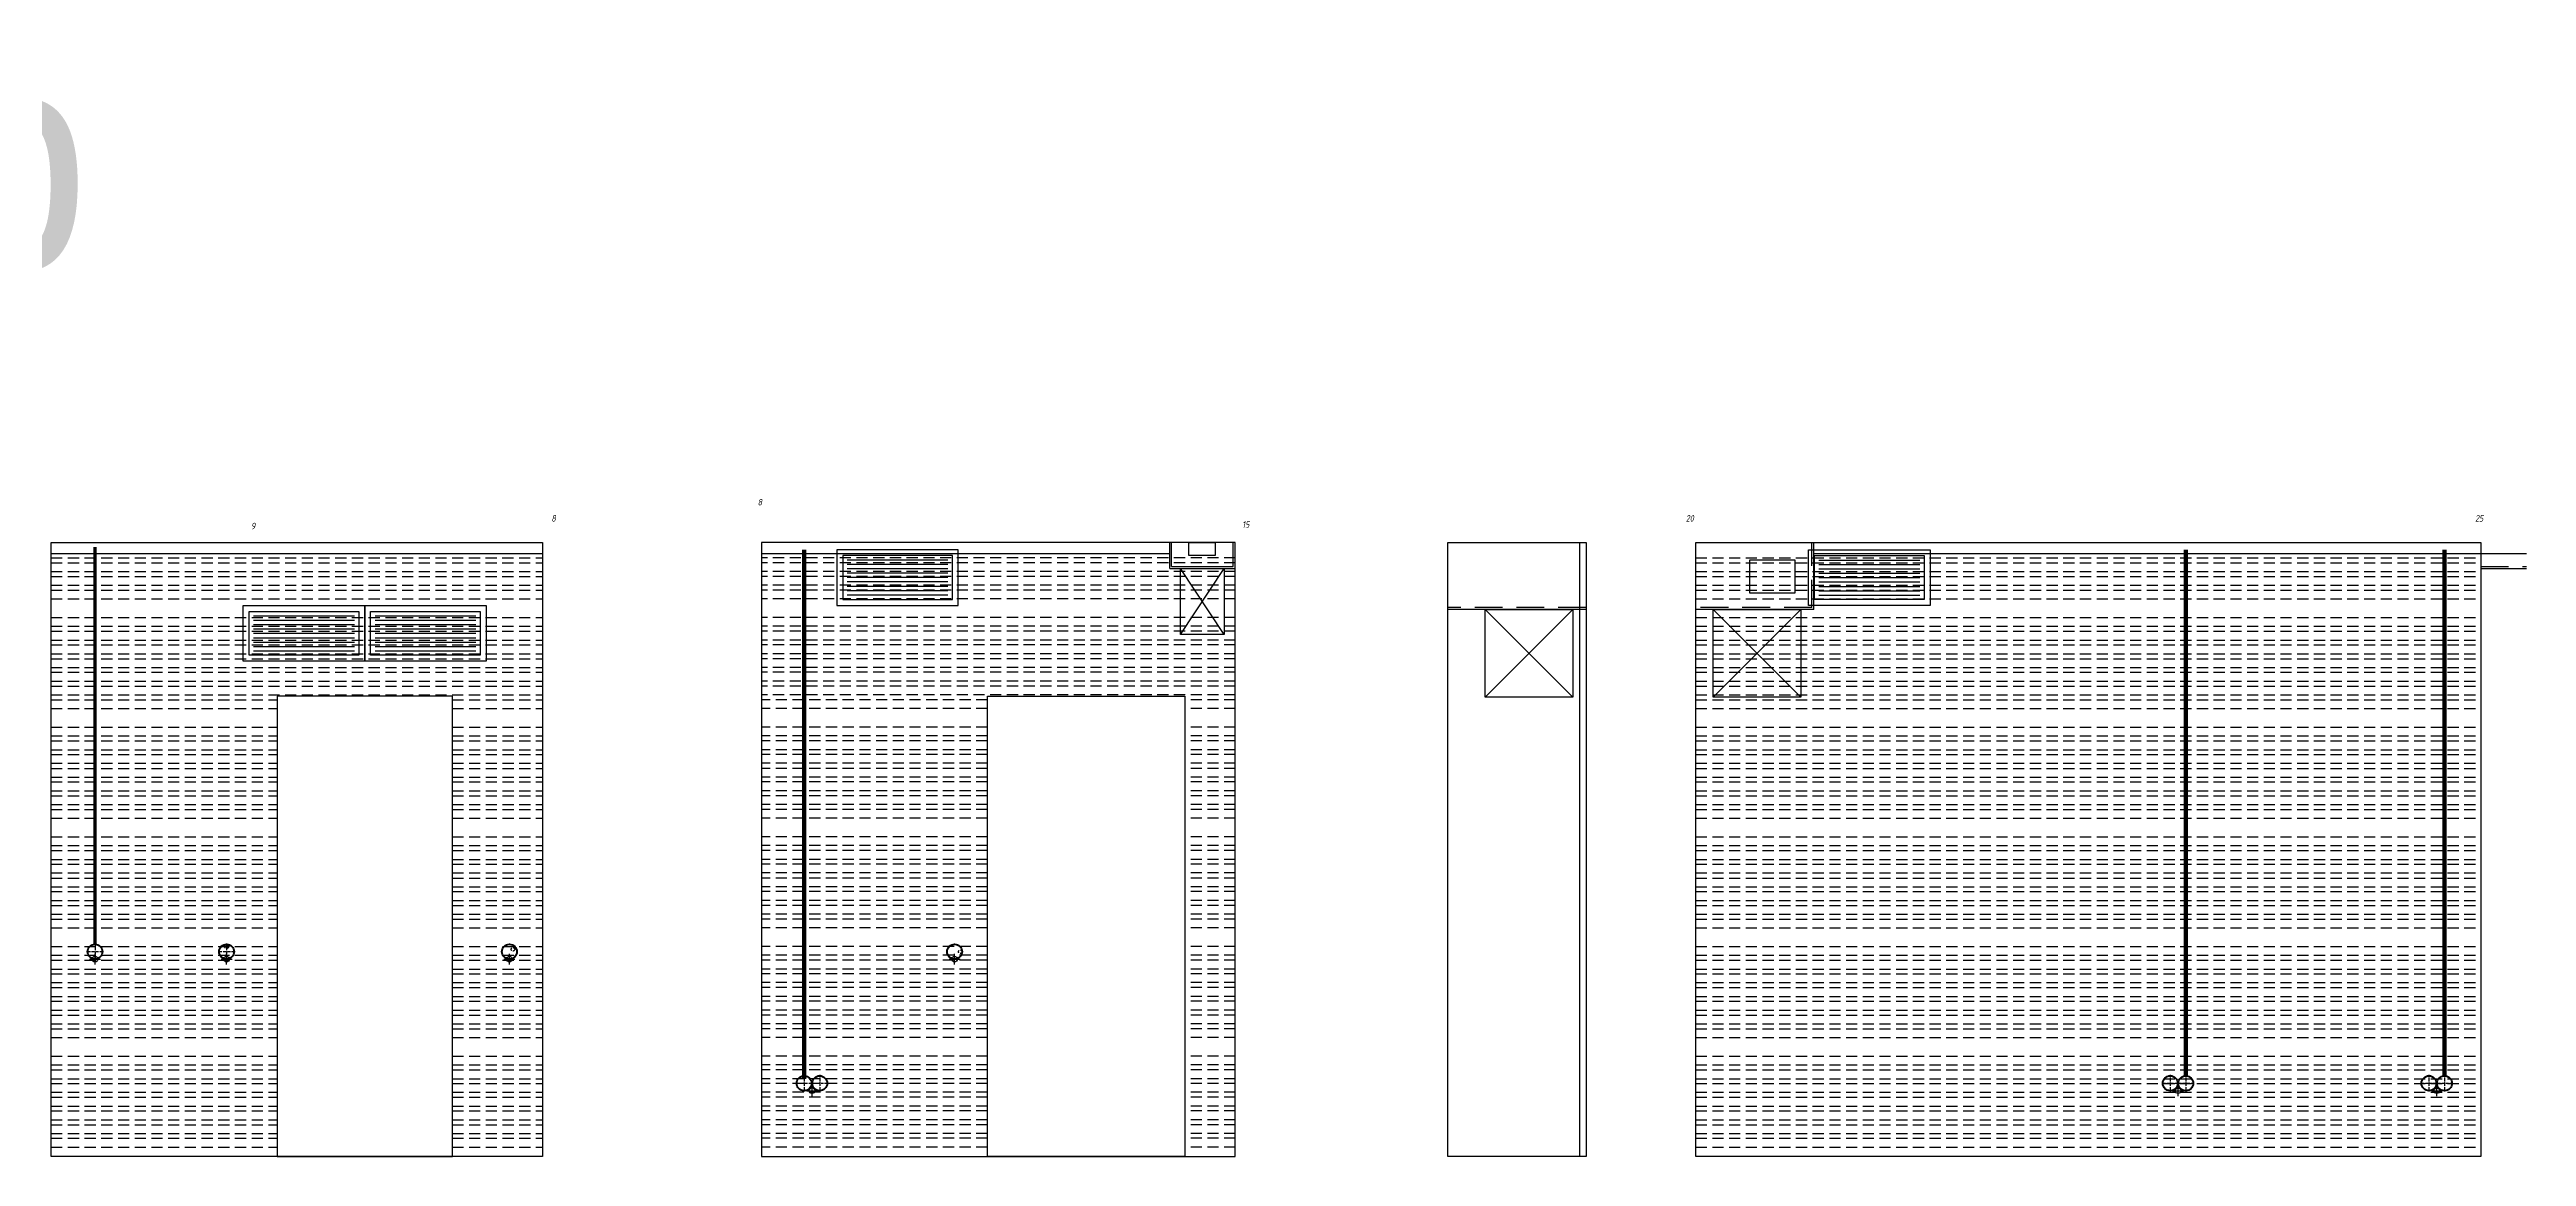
# Model space of a CAD drawing. Header units: millimetres. Extents: x -36531 to 56557, y -58468 to 154.
# Drawn here: x -1094 to 10202, y -44400 to -39352 of the extents above; entities that cross this region are included whole.
import ezdxf
from ezdxf.enums import TextEntityAlignment as Align

# ---------------------------------------------------------------- set-up
doc = ezdxf.new("R2010")
doc.units = ezdxf.units.MM
doc.header["$PDMODE"] = 34
doc.header["$PDSIZE"] = 25
doc.linetypes.add('ACAD_ISO10W100', pattern=[18.5, 12, -3, 0.5, -3])
doc.linetypes.add('DASHED', pattern=[19.05, 12.7, -6.35])
for name, color, linetype in [('01 Черновое', 7, 'Continuous'), ('02 ОВиК', 7, 'Continuous'), ('02 ЭОМ и СС', 7, 'Continuous'), ('03 Потолок', 7, 'Continuous'), ('04 Лючки', 7, 'Continuous'), ('10 Перегородки', 7, 'Continuous'), ('11 Привязка размеры', 7, 'Continuous')]:
    doc.layers.add(name, color=color, linetype=linetype)
doc.layers.add('100 noprint', color=1, linetype='Continuous', plot=False)
doc.styles.get("Standard").update_dxf_attribs({"font": 'Ubuntu-R.ttf'})
doc.styles.add('ГОСТ-ISOCPEUR', font='isocpeui.ttf', dxfattribs={"width": 0.8})

# ---------------------------------------------------------------- blocks, each defined once
blk = doc.blocks.new('АП 500х200')
at = {"color": 0, "lineweight": -2}
for p, q in [((-507, 207), (-47, 207)), ((-507, 187), (-47, 187)), ((-507, 167), (-47, 167)), ((-507, 147), (-47, 147)), ((-507, 127), (-47, 127)), ((-507, 107), (-47, 107)), ((-507, 87), (-47, 87)), ((-507, 67), (-47, 67)), ((-507, 47), (-47, 47))]:
    blk.add_line(p, q, dxfattribs=at)
for points in [[(-554, 0), (-554, 254), (0, 254), (0, 0)], [(-527, 27), (-527, 227), (-27, 227), (-27, 27)]]:
    blk.add_lwpolyline(points, close=True, dxfattribs=at)

msp = doc.modelspace()

# ---------------------------------------------------------------- linework, layer by layer
at = {"layer": '01 Черновое'}
for points in [[(-1087, -44400), (-1087, -41600), (1153, -41600), (1153, -44400)], [(4313, -44400), (4313, -41600), (2153, -41600), (2153, -44400)], [(5283, -44400), (5283, -41600), (5913, -41600), (5913, -44400)], [(6413, -44400), (6413, -41600), (9993, -41600), (9993, -44400)], [(-57, -42300), (-57, -44400), (743, -44400), (743, -42300)], [(4083, -42300), (4083, -44400), (3183, -44400), (3183, -42300)]]:
    msp.add_lwpolyline(points, close=True, dxfattribs=at)
at = {"layer": '02 ОВиК', "linetype": 'Continuous', "lineweight": -2, "flags": 128}
msp.add_lwpolyline([(4101, -41660), (4101, -41600), (4221, -41600), (4221, -41660)], close=True, dxfattribs=at)
at = {"layer": '02 ОВиК', "color": 5, "flags": 128}
msp.add_lwpolyline([(6659, -41680), (6659, -41830), (6866, -41830), (6866, -41680)], close=True, dxfattribs=at)
at = {"layer": '02 ЭОМ и СС', "color": 3, "flags": 128}
msp.add_lwpolyline([(-887, -43432, 16, 16, 0), (-887, -41621, 16, 16, 0)], format="xyseb", dxfattribs=at)
at = {"layer": '02 ЭОМ и СС', "color": 1, "flags": 128}
for points in [[(2347, -44046, 20, 20, 0), (2347, -41633, 20, 20, 0)], [(8648, -44032, 20, 20, 0), (8648, -41633, 20, 20, 0)], [(9828, -44032, 20, 20, 0), (9828, -41633, 20, 20, 0)]]:
    msp.add_lwpolyline(points, format="xyseb", dxfattribs=at)
at = {"layer": '02 ЭОМ и СС', "color": 3, "lineweight": 40}
for centre in [(-887, -43466), (-287, -43466), (1003, -43466), (3033, -43466)]:
    msp.add_circle(centre, 34, dxfattribs=at)
at = {"layer": '02 ЭОМ и СС', "color": 3, "linetype": 'DASHED'}
for centre in [(-287, -43444), (1019, -43455), (3059, -43466)]:
    msp.add_circle(centre, 8, dxfattribs=at)
at = {"layer": '02 ЭОМ и СС', "color": 1, "lineweight": 40}
for centre in [(2347, -44066), (2418, -44066), (8577, -44066), (8648, -44066), (9757, -44066), (9828, -44066)]:
    msp.add_circle(centre, 34, dxfattribs=at)
at = {"layer": '03 Потолок', "color": 1, "ltscale": 5}
for p, q in [((-1087, -41650), (1153, -41650)), ((2153, -41650), (4014, -41650)), ((6952, -41650), (10202, -41650))]:
    msp.add_line(p, q, dxfattribs=at)
at = {"layer": '03 Потолок', "color": 1, "lineweight": -2}
for p, q in [((4014, -41719), (4014, -41600)), ((4023, -41710), (4023, -41600)), ((4303, -41710), (4303, -41600)), ((4313, -41719), (4313, -41600)), ((6952, -41906), (6952, -41600)), ((4014, -41719), (4313, -41719)), ((4023, -41710), (4303, -41710)), ((5913, -41906), (5283, -41906)), ((6952, -41906), (6413, -41906))]:
    msp.add_line(p, q, dxfattribs=at)
at = {"layer": '03 Потолок', "color": 1, "linetype": 'DASHED', "ltscale": 10}
for p, q in [((6943, -41897), (6943, -41600)), ((9993, -41710), (10202, -41710)), ((5913, -41897), (5283, -41897)), ((6943, -41897), (6413, -41897))]:
    msp.add_line(p, q, dxfattribs=at)
at = {"layer": '03 Потолок', "color": 1, "ltscale": 10}
msp.add_line((9993, -41719), (10202, -41719), dxfattribs=at)
at = {"layer": '04 Лючки', "color": 2, "lineweight": -2}
for p, q in [((4263, -42019), (4063, -41719)), ((4063, -42019), (4263, -41719)), ((5853, -42306), (5453, -41906)), ((5853, -41906), (5453, -42306)), ((6893, -41906), (6493, -42306)), ((6493, -41906), (6893, -42306))]:
    msp.add_line(p, q, dxfattribs=at)
for points in [[(4263, -41719), (4263, -42019), (4063, -42019), (4063, -41719)], [(5453, -41906), (5853, -41906), (5853, -42306), (5453, -42306)], [(6493, -42306), (6493, -41906), (6893, -41906), (6893, -42306)]]:
    msp.add_lwpolyline(points, close=True, dxfattribs=at)
at = {"layer": '10 Перегородки', "color": 74, "linetype": 'Continuous', "ltscale": 10}
msp.add_line((5883, -41600), (5883, -44400), dxfattribs=at)
at = {"layer": '100 noprint', "linetype": 'DASHED', "ltscale": 4}
for p, q in [((-1087, -41670), (1153, -41670)), ((4313, -41670), (2153, -41670)), ((6413, -41670), (9993, -41670)), ((-1087, -41692), (1153, -41692)), ((-1087, -41732), (1153, -41732)), ((-1087, -41755), (1153, -41755)), ((-1087, -41795), (1153, -41795)), ((4313, -41692), (2153, -41692)), ((4313, -41732), (2153, -41732)), ((4313, -41755), (2153, -41755)), ((4313, -41795), (2153, -41795)), ((6413, -41692), (9993, -41692)), ((6413, -41732), (9993, -41732)), ((6413, -41755), (9993, -41755)), ((6413, -41795), (9993, -41795)), ((-1087, -41817), (1153, -41817)), ((-1087, -41857), (1153, -41857)), ((4313, -41817), (2153, -41817)), ((4313, -41857), (2153, -41857)), ((6413, -41817), (9993, -41817)), ((6413, -41857), (9993, -41857)), ((-1087, -41942), (1153, -41942)), ((-1087, -41982), (1153, -41982)), ((-1087, -42005), (1153, -42005)), ((4313, -41942), (2153, -41942)), ((4313, -41982), (2153, -41982)), ((4313, -42005), (2153, -42005)), ((6413, -41942), (9993, -41942)), ((6413, -41982), (9993, -41982)), ((6413, -42005), (9993, -42005)), ((-1087, -42045), (1153, -42045)), ((-1087, -42067), (1153, -42067)), ((-1087, -42107), (1153, -42107)), ((-1087, -42130), (1153, -42130)), ((4313, -42045), (2153, -42045)), ((4313, -42067), (2153, -42067)), ((4313, -42107), (2153, -42107)), ((4313, -42130), (2153, -42130)), ((6413, -42045), (9993, -42045)), ((6413, -42067), (9993, -42067)), ((6413, -42107), (9993, -42107)), ((6413, -42130), (9993, -42130)), ((-1087, -42170), (1153, -42170)), ((-1087, -42192), (1153, -42192)), ((-1087, -42232), (1153, -42232)), ((4313, -42170), (2153, -42170)), ((4313, -42192), (2153, -42192)), ((4313, -42232), (2153, -42232)), ((6413, -42170), (9993, -42170)), ((6413, -42192), (9993, -42192)), ((6413, -42232), (9993, -42232)), ((-1087, -42255), (1153, -42255)), ((-1087, -42295), (1153, -42295)), ((-1087, -42317), (-57, -42317)), ((-1087, -42357), (-57, -42357)), ((743, -42317), (1153, -42317)), ((743, -42357), (1153, -42357)), ((4313, -42255), (2153, -42255)), ((4313, -42295), (2153, -42295)), ((3183, -42317), (2153, -42317)), ((3183, -42357), (2153, -42357)), ((4313, -42317), (4083, -42317)), ((4313, -42357), (4083, -42357)), ((6413, -42255), (9993, -42255)), ((6413, -42295), (9993, -42295)), ((6413, -42317), (9993, -42317)), ((6413, -42357), (9993, -42357)), ((-1087, -42442), (-57, -42442)), ((743, -42442), (1153, -42442)), ((3183, -42442), (2153, -42442)), ((4313, -42442), (4083, -42442)), ((6413, -42442), (9993, -42442)), ((-1087, -42482), (-57, -42482)), ((-1087, -42505), (-57, -42505)), ((-1087, -42545), (-57, -42545)), ((-1087, -42567), (-57, -42567)), ((743, -42482), (1153, -42482)), ((743, -42505), (1153, -42505)), ((743, -42545), (1153, -42545)), ((743, -42567), (1153, -42567)), ((3183, -42482), (2153, -42482)), ((3183, -42505), (2153, -42505)), ((3183, -42545), (2153, -42545)), ((3183, -42567), (2153, -42567)), ((4313, -42482), (4083, -42482)), ((4313, -42505), (4083, -42505)), ((4313, -42545), (4083, -42545)), ((4313, -42567), (4083, -42567)), ((6413, -42482), (9993, -42482)), ((6413, -42505), (9993, -42505)), ((6413, -42545), (9993, -42545)), ((6413, -42567), (9993, -42567)), ((-1087, -42607), (-57, -42607)), ((-1087, -42630), (-57, -42630)), ((-1087, -42670), (-57, -42670)), ((-1087, -42692), (-57, -42692)), ((743, -42607), (1153, -42607)), ((743, -42630), (1153, -42630)), ((743, -42670), (1153, -42670)), ((743, -42692), (1153, -42692)), ((3183, -42607), (2153, -42607)), ((3183, -42630), (2153, -42630)), ((3183, -42670), (2153, -42670)), ((3183, -42692), (2153, -42692)), ((4313, -42607), (4083, -42607)), ((4313, -42630), (4083, -42630)), ((4313, -42670), (4083, -42670)), ((4313, -42692), (4083, -42692)), ((6413, -42607), (9993, -42607)), ((6413, -42630), (9993, -42630)), ((6413, -42670), (9993, -42670)), ((6413, -42692), (9993, -42692)), ((-1087, -42732), (-57, -42732)), ((-1087, -42755), (-57, -42755)), ((-1087, -42795), (-57, -42795)), ((743, -42732), (1153, -42732)), ((743, -42755), (1153, -42755)), ((743, -42795), (1153, -42795)), ((3183, -42732), (2153, -42732)), ((3183, -42755), (2153, -42755)), ((3183, -42795), (2153, -42795)), ((4313, -42732), (4083, -42732)), ((4313, -42755), (4083, -42755)), ((4313, -42795), (4083, -42795)), ((6413, -42732), (9993, -42732)), ((6413, -42755), (9993, -42755)), ((6413, -42795), (9993, -42795)), ((-1087, -42817), (-57, -42817)), ((-1087, -42857), (-57, -42857)), ((743, -42817), (1153, -42817)), ((743, -42857), (1153, -42857)), ((3183, -42817), (2153, -42817)), ((3183, -42857), (2153, -42857)), ((4313, -42817), (4083, -42817)), ((4313, -42857), (4083, -42857)), ((6413, -42817), (9993, -42817)), ((6413, -42857), (9993, -42857)), ((-1087, -42942), (-57, -42942)), ((-1087, -42982), (-57, -42982)), ((-1087, -43005), (-57, -43005)), ((743, -42942), (1153, -42942)), ((743, -42982), (1153, -42982)), ((743, -43005), (1153, -43005)), ((3183, -42942), (2153, -42942)), ((3183, -42982), (2153, -42982)), ((3183, -43005), (2153, -43005)), ((4313, -42942), (4083, -42942)), ((4313, -42982), (4083, -42982)), ((4313, -43005), (4083, -43005)), ((6413, -42942), (9993, -42942)), ((6413, -42982), (9993, -42982)), ((6413, -43005), (9993, -43005)), ((-1087, -43045), (-57, -43045)), ((-1087, -43067), (-57, -43067)), ((-1087, -43107), (-57, -43107)), ((-1087, -43130), (-57, -43130)), ((743, -43045), (1153, -43045)), ((743, -43067), (1153, -43067)), ((743, -43107), (1153, -43107)), ((743, -43130), (1153, -43130)), ((3183, -43045), (2153, -43045)), ((3183, -43067), (2153, -43067)), ((3183, -43107), (2153, -43107)), ((3183, -43130), (2153, -43130)), ((4313, -43045), (4083, -43045)), ((4313, -43067), (4083, -43067)), ((4313, -43107), (4083, -43107)), ((4313, -43130), (4083, -43130)), ((6413, -43045), (9993, -43045)), ((6413, -43067), (9993, -43067)), ((6413, -43107), (9993, -43107)), ((6413, -43130), (9993, -43130)), ((-1087, -43170), (-57, -43170)), ((-1087, -43192), (-57, -43192)), ((-1087, -43232), (-57, -43232)), ((-1087, -43255), (-57, -43255)), ((743, -43170), (1153, -43170)), ((743, -43192), (1153, -43192)), ((743, -43232), (1153, -43232)), ((743, -43255), (1153, -43255)), ((3183, -43170), (2153, -43170)), ((3183, -43192), (2153, -43192)), ((3183, -43232), (2153, -43232)), ((3183, -43255), (2153, -43255)), ((4313, -43170), (4083, -43170)), ((4313, -43192), (4083, -43192)), ((4313, -43232), (4083, -43232)), ((4313, -43255), (4083, -43255)), ((6413, -43170), (9993, -43170)), ((6413, -43192), (9993, -43192)), ((6413, -43232), (9993, -43232)), ((6413, -43255), (9993, -43255)), ((-1087, -43295), (-57, -43295)), ((-1087, -43317), (-57, -43317)), ((-1087, -43357), (-57, -43357)), ((743, -43295), (1153, -43295)), ((743, -43317), (1153, -43317)), ((743, -43357), (1153, -43357)), ((3183, -43295), (2153, -43295)), ((3183, -43317), (2153, -43317)), ((3183, -43357), (2153, -43357)), ((4313, -43295), (4083, -43295)), ((4313, -43317), (4083, -43317)), ((4313, -43357), (4083, -43357)), ((6413, -43295), (9993, -43295)), ((6413, -43317), (9993, -43317)), ((6413, -43357), (9993, -43357)), ((-1087, -43442), (-57, -43442)), ((-1087, -43482), (-57, -43482)), ((743, -43442), (1153, -43442)), ((743, -43482), (1153, -43482)), ((3183, -43442), (2153, -43442)), ((3183, -43482), (2153, -43482)), ((4313, -43442), (4083, -43442)), ((4313, -43482), (4083, -43482)), ((6413, -43442), (9993, -43442)), ((6413, -43482), (9993, -43482)), ((-1087, -43505), (-57, -43505)), ((-1087, -43545), (-57, -43545)), ((-1087, -43567), (-57, -43567)), ((743, -43505), (1153, -43505)), ((743, -43545), (1153, -43545)), ((743, -43567), (1153, -43567)), ((3183, -43505), (2153, -43505)), ((3183, -43545), (2153, -43545)), ((3183, -43567), (2153, -43567)), ((4313, -43505), (4083, -43505)), ((4313, -43545), (4083, -43545)), ((4313, -43567), (4083, -43567)), ((6413, -43505), (9993, -43505)), ((6413, -43545), (9993, -43545)), ((6413, -43567), (9993, -43567)), ((-1087, -43607), (-57, -43607)), ((-1087, -43630), (-57, -43630)), ((-1087, -43670), (-57, -43670)), ((-1087, -43692), (-57, -43692)), ((743, -43607), (1153, -43607)), ((743, -43630), (1153, -43630)), ((743, -43670), (1153, -43670)), ((743, -43692), (1153, -43692)), ((3183, -43607), (2153, -43607)), ((3183, -43630), (2153, -43630)), ((3183, -43670), (2153, -43670)), ((3183, -43692), (2153, -43692)), ((4313, -43607), (4083, -43607)), ((4313, -43630), (4083, -43630)), ((4313, -43670), (4083, -43670)), ((4313, -43692), (4083, -43692)), ((6413, -43607), (9993, -43607)), ((6413, -43630), (9993, -43630)), ((6413, -43670), (9993, -43670)), ((6413, -43692), (9993, -43692)), ((-1087, -43732), (-57, -43732)), ((-1087, -43755), (-57, -43755)), ((-1087, -43795), (-57, -43795)), ((-1087, -43817), (-57, -43817)), ((743, -43732), (1153, -43732)), ((743, -43755), (1153, -43755)), ((743, -43795), (1153, -43795)), ((743, -43817), (1153, -43817)), ((3183, -43732), (2153, -43732)), ((3183, -43755), (2153, -43755)), ((3183, -43795), (2153, -43795)), ((3183, -43817), (2153, -43817)), ((4313, -43732), (4083, -43732)), ((4313, -43755), (4083, -43755)), ((4313, -43795), (4083, -43795)), ((4313, -43817), (4083, -43817)), ((6413, -43732), (9993, -43732)), ((6413, -43755), (9993, -43755)), ((6413, -43795), (9993, -43795)), ((6413, -43817), (9993, -43817)), ((-1087, -43857), (-57, -43857)), ((743, -43857), (1153, -43857)), ((3183, -43857), (2153, -43857)), ((4313, -43857), (4083, -43857)), ((6413, -43857), (9993, -43857)), ((-1087, -43942), (-57, -43942)), ((-1087, -43982), (-57, -43982)), ((-1087, -44005), (-57, -44005)), ((-1087, -44045), (-57, -44045)), ((743, -43942), (1153, -43942)), ((743, -43982), (1153, -43982)), ((743, -44005), (1153, -44005)), ((743, -44045), (1153, -44045)), ((3183, -43942), (2153, -43942)), ((3183, -43982), (2153, -43982)), ((3183, -44005), (2153, -44005)), ((3183, -44045), (2153, -44045)), ((4313, -43942), (4083, -43942)), ((4313, -43982), (4083, -43982)), ((4313, -44005), (4083, -44005)), ((4313, -44045), (4083, -44045)), ((6413, -43942), (9993, -43942)), ((6413, -43982), (9993, -43982)), ((6413, -44005), (9993, -44005)), ((6413, -44045), (9993, -44045)), ((-1087, -44067), (-57, -44067)), ((-1087, -44107), (-57, -44107)), ((-1087, -44130), (-57, -44130)), ((743, -44067), (1153, -44067)), ((743, -44107), (1153, -44107)), ((743, -44130), (1153, -44130)), ((3183, -44067), (2153, -44067)), ((3183, -44107), (2153, -44107)), ((3183, -44130), (2153, -44130)), ((4313, -44067), (4083, -44067)), ((4313, -44107), (4083, -44107)), ((4313, -44130), (4083, -44130)), ((6413, -44067), (9993, -44067)), ((6413, -44107), (9993, -44107)), ((6413, -44130), (9993, -44130)), ((-1087, -44170), (-57, -44170)), ((-1087, -44192), (-57, -44192)), ((-1087, -44232), (-57, -44232)), ((-1087, -44255), (-57, -44255)), ((743, -44170), (1153, -44170)), ((743, -44192), (1153, -44192)), ((743, -44232), (1153, -44232)), ((743, -44255), (1153, -44255)), ((3183, -44170), (2153, -44170)), ((3183, -44192), (2153, -44192)), ((3183, -44232), (2153, -44232)), ((3183, -44255), (2153, -44255)), ((4313, -44170), (4083, -44170)), ((4313, -44192), (4083, -44192)), ((4313, -44232), (4083, -44232)), ((4313, -44255), (4083, -44255)), ((6413, -44170), (9993, -44170)), ((6413, -44192), (9993, -44192)), ((6413, -44232), (9993, -44232)), ((6413, -44255), (9993, -44255)), ((-1087, -44295), (-57, -44295)), ((-1087, -44317), (-57, -44317)), ((-1087, -44357), (-57, -44357)), ((743, -44295), (1153, -44295)), ((743, -44317), (1153, -44317)), ((743, -44357), (1153, -44357)), ((3183, -44295), (2153, -44295)), ((3183, -44317), (2153, -44317)), ((3183, -44357), (2153, -44357)), ((4313, -44295), (4083, -44295)), ((4313, -44317), (4083, -44317)), ((4313, -44357), (4083, -44357)), ((6413, -44295), (9993, -44295)), ((6413, -44317), (9993, -44317)), ((6413, -44357), (9993, -44357))]:
    msp.add_line(p, q, dxfattribs=at)
at = {"layer": '100 noprint'}
for points in [[(-57, -42300), (-57, -44400), (743, -44400), (743, -42300)], [(4083, -42300), (4083, -44400), (3183, -44400), (3183, -42300)]]:
    msp.add_lwpolyline(points, close=True, dxfattribs=at)
at = {"layer": '11 Привязка размеры', "linetype": 'ACAD_ISO10W100'}
for p, q in [((-853, -43466), (-921, -43466)), ((-887, -43428), (-887, -43504)), ((-253, -43466), (-321, -43466)), ((-287, -43428), (-287, -43504)), ((2347, -44028), (2347, -44104)), ((2418, -44028), (2418, -44104)), ((8577, -44028), (8577, -44104)), ((8648, -44028), (8648, -44104)), ((9757, -44028), (9757, -44104)), ((9828, -44028), (9828, -44104)), ((2313, -44066), (2452, -44066)), ((8543, -44066), (8682, -44066)), ((9723, -44066), (9862, -44066))]:
    msp.add_line(p, q, dxfattribs=at)
at = {"layer": '11 Привязка размеры', "lineweight": -2}
for p in [(-887, -43500), (-287, -43500), (1003, -43500), (3033, -43500), (2383, -44100), (8613, -44100), (9793, -44100)]:
    msp.add_point(p, dxfattribs=at)

# ---------------------------------------------------------------- block references
at = {"layer": '02 ОВиК', "color": 6, "xscale": -1}
msp.add_blockref('АП 500х200', (2496, -41887), dxfattribs=at)
at = {"layer": '02 ОВиК', "color": 6}
for p in [(7482, -41887), (343, -42141), (897, -42141)]:
    msp.add_blockref('АП 500х200', p, dxfattribs=at)

# ---------------------------------------------------------------- texts
at = {"layer": '100 noprint', "style": 'ГОСТ-ISOCPEUR', "width": 0.8}
for s, p in [('8', (2145, -41416)), ('9', (-166, -41525)), ('8', (1204, -41490)), ('15', (4361, -41518)), ('20', (6386, -41490)), ('25', (9986, -41490))]:
    msp.add_text(s, height=30, dxfattribs=at).set_placement(p, align=Align.MIDDLE)
at = {"layer": '100 noprint', "insert": (-6191, -39352), "char_height": 1000, "width": 2318.6, "attachment_point": 1}
msp.add_mtext('{Коридор}', dxfattribs=at)

doc.saveas('drawing.dxf')
